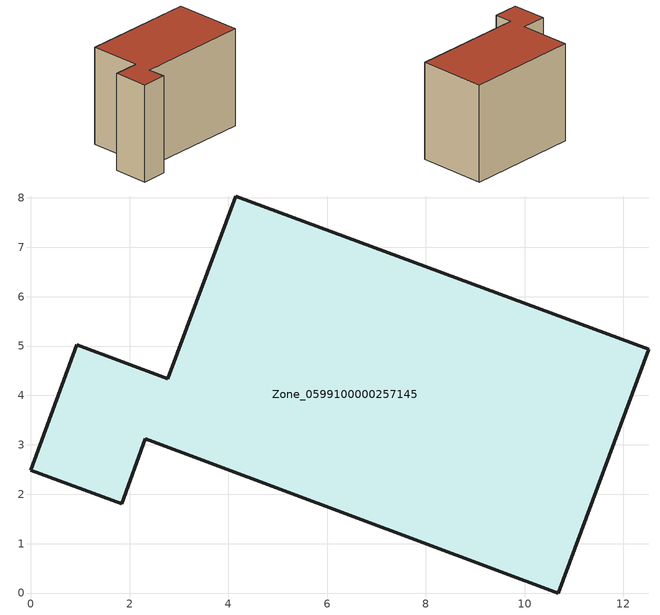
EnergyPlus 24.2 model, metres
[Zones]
Zone_0599100000257145
 floor ground (C_G): 10.68,0 2.32,3.12 1.84,1.81 0,2.49 0.93,5.03 2.77,4.34 4.15,8.04 12.51,4.94 z0
 wall outside (C_F): 2.77,4.34 0.93,5.03 0,2.49 1.84,1.81 2.32,3.12 10.68,0 12.51,4.94 4.15,8.04 2.77,4.34 z0:7.67
 roof outside (C_R): 12.51,4.94 4.15,8.04 2.77,4.34 0.93,5.03 0,2.49 1.84,1.81 2.32,3.12 10.68,0 z7.67
[BUILDING]
Pand.0599100000257145: North Axis=0; Terrain=City; Loads Convergence Tolerance Value=0.04; Temperature Convergence Tolerance Value=0.4; Solar Distribution=FullExterior; Maximum Number of Warmup Days=25; Minimum Number of Warmup Days=1
[Site:Location]
Rotterdam.The.Hague.AP_ZH_NLD Design_Conditions: Latitude=51.96; Longitude=4.45; Time Zone=1; Elevation=-4.5
[SITE:GROUNDTEMPERATURE:BUILDINGSURFACE]
18, 18, 18, 18, 18, 18, 18, 18, 18, 18, 18, 18
[MATERIAL] Thermal Absorptance=0.9; Solar Absorptance=0.7; Visible Absorptance=0.7
Name | Roughness | Thickness | Conductivity | Density | Specific Heat
G.TI.1975-1991 | MediumSmooth | 0.15 | 0.288461 | 540 | 1210
F.TI.1975-1991 | Rough | 0.3 | 0.230769 | 1920 | 840
R.TI.1975-1991 | MediumRough | 0.2 | 0.153846 | 1500 | 1000
[CONSTRUCTION]
C_G: G.TI.1975-1991
C_F: F.TI.1975-1991
C_R: R.TI.1975-1991
[ZONE]
Zone_0599100000257145: Type=1; Multiplier=1; Ceiling Height=Autocalculate; Volume=Autocalculate; Floor Area=autocalculate; Part of Total Floor Area=Yes
[ZONEINFILTRATION:DESIGNFLOWRATE]
Infil_Zone_0599100000257145: Zone or ZoneList or Space or SpaceList=Zone_0599100000257145; Schedule=AlwaysOn; Design Flow Rate Calculation Method=Flow/Area; Flow Rate per Floor Area=0.003; Constant Term Coefficient=1; Temperature Term Coefficient=0; Velocity Term Coefficient=0; Velocity Squared Term Coefficient=0
[HVACTEMPLATE:ZONE:IDEALLOADSAIRSYSTEM]
Zone_0599100000257145: Maximum Heating Supply Air Temperature=50; Minimum Cooling Supply Air Temperature=13; Maximum Heating Supply Air Humidity Ratio=0.0156; Minimum Cooling Supply Air Humidity Ratio=0.0077; Heating Limit=NoLimit; Cooling Limit=NoLimit; Dehumidification Control Type=ConstantSensibleHeatRatio; Cooling Sensible Heat Ratio=0.7; Dehumidification Setpoint=60; Humidification Control Type=None; Humidification Setpoint=30; Outdoor Air Method=None; Outdoor Air Flow Rate per Person=0.00944; Outdoor Air Flow Rate per Zone Floor Area=0; Outdoor Air Flow Rate per Zone=0; Demand Controlled Ventilation Type=None; Outdoor Air Economizer Type=NoEconomizer; Heat Recovery Type=None; Sensible Heat Recovery Effectiveness=0.7; Latent Heat Recovery Effectiveness=0.65
[ZONECONTROL:THERMOSTAT]
ThermostatControl_Zone_0599100000257145: Zone or ZoneList=Zone_0599100000257145; Control Type Schedule=DualSetpointControlType; Control 1=Thermostat_Zone_0599100000257145; Temperature Difference Between Cutout And Setpoint=0
[THERMOSTATSETPOINT:DUALSETPOINT]
Thermostat_Zone_0599100000257145: Heating Setpoint Temperature Schedule=HeatingSetpoint_Zone_0599100000257145; Cooling Setpoint Temperature Schedule=CoolingSetpoint_Zone_0599100000257145
[SCHEDULE:COMPACT]
HeatingSetpoint_Zone_0599100000257145: Through: 12/31, For: AllDays, Until: 24:00, 21
CoolingSetpoint_Zone_0599100000257145: Through: 12/31, For: AllDays, Until: 24:00, 24
DualSetpointControlType: Through: 12/31, For: AllDays, Until: 24:00, 4
AlwaysOn: Through: 12/31, For: AllDays, Until: 24:00, 1
